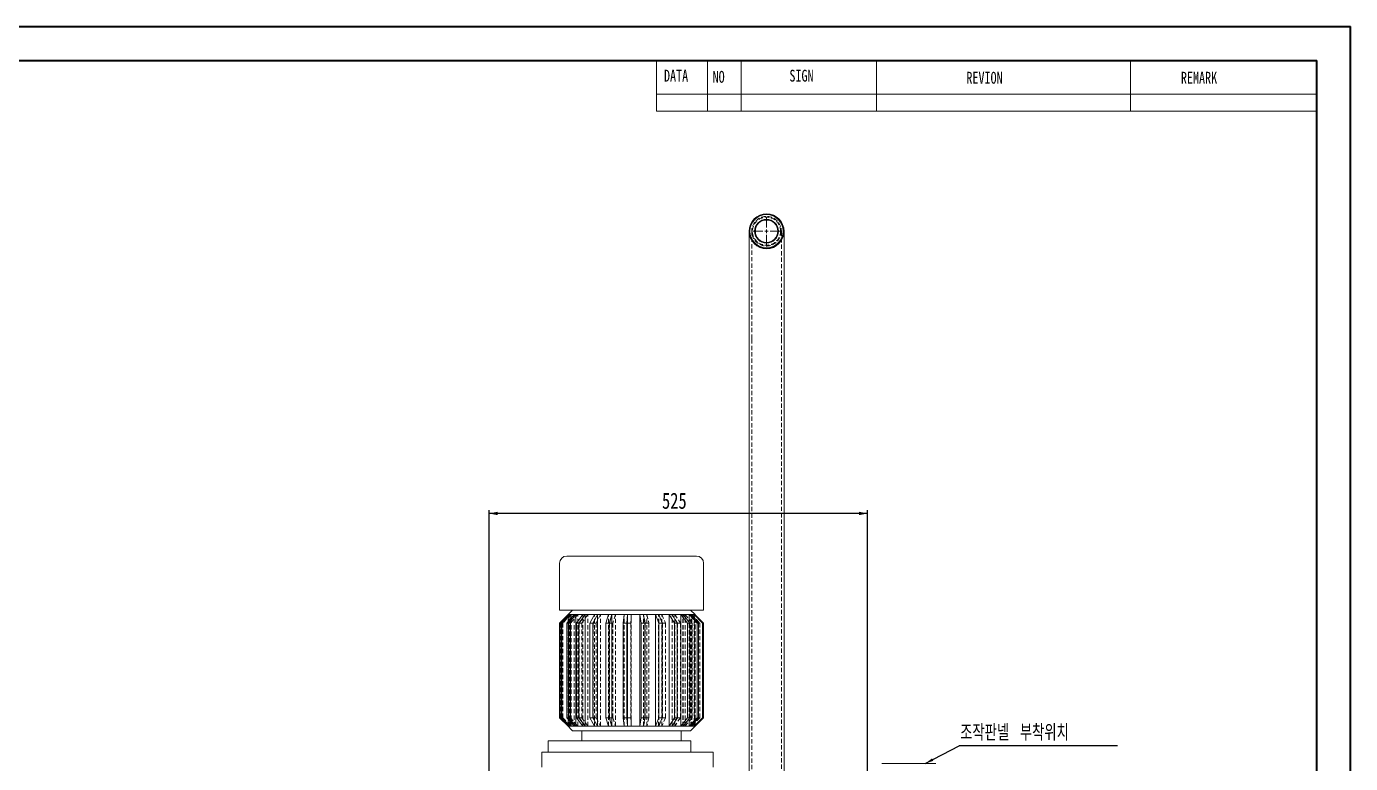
# Model space of a CAD drawing. Header units: millimetres. Extents: x 0 to 3953, y 1 to 2793.
# Drawn here: x 2115 to 3953, y 1770 to 2793 of the extents above; entities that cross this region are included whole.
import ezdxf

# ---------------------------------------------------------------- set-up
doc = ezdxf.new("R2010")
doc.units = ezdxf.units.MM
doc.header["$LTSCALE"] = 4.7
doc.linetypes.add('HIDDEN', pattern=[1.905, 1.27, -0.635])
doc.layers.add('D', color=1, linetype='Continuous')
doc.layers.add('SLD-0', color=7, linetype='Continuous', lineweight=15)
doc.styles.add('SLDTEXTSTYLE1', font='TXT', dxfattribs={"width": 0.75})
doc.styles.add('SLDTEXTSTYLE2', font='TXT', dxfattribs={"width": 0.75, "bigfont": 'bigfont'})
doc.dimstyles.new('SLDDIMSTYLE0', dxfattribs={"dimtxt": 22.38375, "dimasz": 11.75, "dimexe": 0, "dimexo": 0.0625, "dimgap": 5.595937, "dimtad": 1, "dimrnd": 1e-09, "dimzin": 12, "dimdsep": 46, "dimtxsty": 'SLDTEXTSTYLE1', "dimsah": 1, "dimcen": 0.09, "dimadec": 0, "dimazin": 3, "dimtfac": 1, "dimtofl": 0, "dimtmove": 0, "dimatfit": 3, "dimfxl": 0, "dimfrac": 2, "dimtolj": 1, "dimtzin": 12, "dimarcsym": 0})
doc.dimstyles.new('SLDDIMSTYLE1', dxfattribs={"dimtxt": 0.18, "dimasz": 11.75, "dimexe": 0, "dimexo": 0.0625, "dimgap": 0, "dimtad": 0, "dimtih": 1, "dimtoh": 1, "dimdec": 0, "dimrnd": 1e-09, "dimzin": 0, "dimdsep": 46, "dimtxsty": 'Standard', "dimsah": 1, "dimcen": 0.09, "dimadec": 0, "dimazin": 0, "dimtfac": 11.75, "dimtdec": 0, "dimtofl": 0, "dimtmove": 0, "dimatfit": 3, "dimfxl": 0, "dimfrac": 2, "dimtolj": 1, "dimtzin": 0, "dimarcsym": 0})

# ---------------------------------------------------------------- blocks, each defined once
blk = doc.blocks.new('_D_6')
at = {"layer": 'D'}
for p, q in [((2757.2, 1650.2), (2757.2, 2121.4)), ((3282.2, 2116.7), (2757.2, 2116.7)), ((3282.2, 1650.2), (3282.2, 2121.4))]:
    blk.add_line(p, q, dxfattribs=at)
for points in [[(2757.2, 2116.7), (2768.9, 2114.4), (2768.9, 2119.1)], [(3282.2, 2116.7), (3270.4, 2119.1), (3270.4, 2114.4)]]:
    blk.add_solid(points, dxfattribs=at)
at = {"layer": 'D', "insert": (2997, 2145.6), "char_height": 22.38, "attachment_point": 1, "style": 'SLDTEXTSTYLE1'}
blk.add_mtext('525', dxfattribs=at)
blk = doc.blocks.new('SW_NOTE_3')
at = {"layer": 'D', "color": 0}
blk.add_line((220.2, 0), (0, 0), dxfattribs=at)
at = {"layer": 'D', "color": 0, "insert": (1.6, 29.7), "char_height": 22.38, "attachment_point": 1, "style": 'SLDTEXTSTYLE2'}
blk.add_mtext('조작판넬 부착위치', dxfattribs=at)
blk = doc.blocks.new('SW_CENTERMARKSYMBOL_0')
at = {"layer": 'SLD-0', "color": 0}
for p, q in [((0, 5), (0, 19)), ((-5, 0), (-19, 0)), ((0, 0), (-2.5, 0)), ((0, 0), (0, 2.5)), ((0, 0), (0, -2.5)), ((0, 0), (2.5, 0)), ((5, 0), (19, 0)), ((0, -5), (0, -19))]:
    blk.add_line(p, q, dxfattribs=at)

msp = doc.modelspace()

# ---------------------------------------------------------------- linework, layer by layer
at = {"color": 7, "linetype": 'Continuous', "lineweight": 40}
for p, q in [((0.371, 2792.809), (3953.071, 2792.809)), ((3953.071, 1.009), (3953.071, 2792.809)), ((47.371, 2745.809), (3906.071, 2745.809)), ((3906.071, 48.009), (3906.071, 2745.809))]:
    msp.add_line(p, q, dxfattribs=at)
at = {"color": 150, "linetype": 'Continuous', "lineweight": 0}
for p, q in [((2989.571, 2745.809), (2989.571, 2675.309)), ((3060.071, 2745.809), (3060.071, 2675.309)), ((3107.071, 2745.809), (3107.071, 2675.309)), ((3295.071, 2745.809), (3295.071, 2675.309)), ((3647.571, 2745.809), (3647.571, 2675.309)), ((2989.571, 2698.809), (3906.071, 2698.809)), ((2989.571, 2675.309), (3906.071, 2675.309))]:
    msp.add_line(p, q, dxfattribs=at)
at = {"color": 7, "linetype": 'Continuous', "lineweight": 0}
for p, q in [((2989.571, 2745.809), (3906.071, 2745.809)), ((3906.071, 2745.809), (3906.071, 2675.309))]:
    msp.add_line(p, q, dxfattribs=at)
at = {"color": 7, "linetype": 'Continuous', "lineweight": 15}
for p, q in [((3117.852, 2508.593), (3117.852, 2358.593)), ((3166.452, 2358.593), (3166.452, 2508.593)), ((3117.852, 2358.593), (3117.852, 1663.593)), ((3166.452, 1663.593), (3166.452, 2358.593)), ((2854.773, 2047.593), (2854.773, 1982.593)), ((2864.773, 2057.593), (3029.386, 2057.593)), ((3029.386, 2057.593), (3044.773, 2057.593)), ((3054.773, 1982.593), (3054.773, 2047.593)), ((2854.773, 1982.593), (3054.773, 1982.593)), ((2854.773, 1964.593), (2866.523, 1976.343)), ((2868.196, 1976.343), (2856.734, 1964.593)), ((2857.842, 1964.593), (2869.304, 1976.343)), ((2875.17, 1976.343), (2864.716, 1964.593)), ((2872.773, 1982.593), (2865.251, 1975.071)), ((2866.523, 1976.343), (2868.196, 1976.343)), ((2866.523, 1974.627), (2866.523, 1976.343)), ((2867.001, 1964.593), (2877.456, 1976.343)), ((2869.304, 1976.343), (2875.17, 1976.343)), ((2869.304, 1969.749), (2869.304, 1976.343)), ((2877.456, 1976.343), (2887.146, 1976.343)), ((2877.456, 1821.443), (2877.456, 1976.343)), ((2887.146, 1976.343), (2878.356, 1964.593)), ((2881.676, 1964.593), (2890.466, 1976.343)), ((2890.466, 1976.343), (2922.826, 1976.343)), ((2890.466, 1821.443), (2890.466, 1976.343)), ((2907.516, 1976.343), (2903.371, 1976.343)), ((2907.516, 1821.443), (2907.516, 1976.343)), ((2922.826, 1976.343), (2918.883, 1964.593)), ((2923.593, 1964.593), (2927.536, 1976.343)), ((2927.536, 1976.343), (2944.288, 1976.343)), ((2927.536, 1821.443), (2927.536, 1976.343)), ((2944.288, 1976.343), (2943.222, 1964.593)), ((2948.202, 1964.593), (2949.267, 1976.343)), ((2949.267, 1976.343), (2966.409, 1976.343)), ((2949.267, 1821.443), (2949.267, 1976.343)), ((2966.409, 1976.343), (2968.288, 1964.593)), ((2966.409, 1821.443), (2966.409, 1976.343)), ((2971.344, 1976.343), (2987.798, 1976.343)), ((2973.224, 1964.593), (2971.344, 1976.343)), ((2987.798, 1976.343), (2992.504, 1964.593)), ((2987.798, 1821.443), (2987.798, 1976.343)), ((2992.38, 1976.343), (3007.113, 1976.343)), ((2997.086, 1964.593), (2992.38, 1976.343)), ((3007.113, 1976.343), (3014.349, 1964.593)), ((3007.113, 1821.443), (3007.113, 1976.343)), ((3011.053, 1976.343), (3023.139, 1976.343)), ((3018.289, 1964.593), (3011.053, 1976.343)), ((3023.139, 1976.343), (3032.451, 1964.593)), ((3023.139, 1821.443), (3023.139, 1976.343)), ((3026.189, 1976.343), (3034.869, 1976.343)), ((3035.502, 1964.593), (3026.189, 1976.343)), ((3034.869, 1976.343), (3045.673, 1964.593)), ((3034.869, 1965.392), (3034.869, 1976.343)), ((3043.023, 1976.343), (3036.773, 1982.593)), ((3036.839, 1976.343), (3041.566, 1976.343)), ((3047.642, 1964.593), (3036.839, 1976.343)), ((3041.566, 1976.343), (3053.182, 1964.593)), ((3041.566, 1971.201), (3041.566, 1976.343)), ((3042.331, 1976.343), (3043.023, 1976.343)), ((3053.947, 1964.593), (3042.331, 1976.343)), ((3043.023, 1975.643), (3043.023, 1976.343)), ((3043.023, 1976.129), (3054.508, 1964.593)), ((2854.773, 1833.193), (2854.773, 1964.593)), ((2856.734, 1964.593), (2857.842, 1964.593)), ((2856.734, 1833.193), (2856.734, 1964.593)), ((2857.842, 1833.193), (2857.842, 1964.593)), ((2864.716, 1964.593), (2867.001, 1964.593)), ((2864.716, 1833.193), (2864.716, 1964.593)), ((2867.001, 1833.193), (2867.001, 1964.593)), ((2878.356, 1964.593), (2881.676, 1964.593)), ((2878.356, 1833.193), (2878.356, 1964.593)), ((2881.676, 1833.193), (2881.676, 1964.593)), ((2896.798, 1833.193), (2896.798, 1964.593)), ((2896.798, 1964.593), (2900.943, 1964.593)), ((2900.943, 1833.193), (2900.943, 1964.593)), ((2918.883, 1964.593), (2923.593, 1964.593)), ((2918.883, 1833.193), (2918.883, 1964.593)), ((2923.593, 1833.193), (2923.593, 1964.593)), ((2943.222, 1964.593), (2948.202, 1964.593)), ((2943.222, 1833.193), (2943.222, 1964.593)), ((2948.202, 1833.193), (2948.202, 1964.593)), ((2968.288, 1964.593), (2973.224, 1964.593)), ((2968.288, 1833.193), (2968.288, 1964.593)), ((2973.224, 1833.193), (2973.224, 1964.593)), ((2992.504, 1964.593), (2997.086, 1964.593)), ((2992.504, 1833.193), (2992.504, 1964.593)), ((2997.086, 1833.193), (2997.086, 1964.593)), ((3014.349, 1964.593), (3018.289, 1964.593)), ((3014.349, 1833.193), (3014.349, 1964.593)), ((3018.289, 1833.193), (3018.289, 1964.593)), ((3032.451, 1964.593), (3035.502, 1964.593)), ((3032.451, 1833.193), (3032.451, 1964.593)), ((3035.502, 1833.193), (3035.502, 1964.593)), ((3045.673, 1964.593), (3047.642, 1964.593)), ((3045.673, 1833.193), (3045.673, 1964.593)), ((3047.642, 1833.193), (3047.642, 1964.593)), ((3053.182, 1964.593), (3053.947, 1964.593)), ((3053.182, 1833.193), (3053.182, 1964.593)), ((3053.947, 1833.193), (3053.947, 1964.593)), ((3054.508, 1833.193), (3054.508, 1964.593)), ((2866.523, 1821.443), (2854.773, 1833.193)), ((2856.734, 1833.193), (2868.196, 1821.443)), ((2857.842, 1833.193), (2856.734, 1833.193)), ((2869.304, 1821.443), (2857.842, 1833.193)), ((2864.716, 1833.193), (2875.17, 1821.443)), ((2867.001, 1833.193), (2864.716, 1833.193)), ((2865.251, 1822.715), (2872.773, 1815.193)), ((2866.523, 1821.443), (2866.523, 1823.159)), ((2868.196, 1821.443), (2866.523, 1821.443)), ((2877.456, 1821.443), (2867.001, 1833.193)), ((2869.304, 1821.443), (2869.304, 1828.036)), ((2875.17, 1821.443), (2869.304, 1821.443)), ((2887.146, 1821.443), (2877.456, 1821.443)), ((2878.356, 1833.193), (2887.146, 1821.443)), ((2881.676, 1833.193), (2878.356, 1833.193)), ((2890.466, 1821.443), (2881.676, 1833.193)), ((2922.826, 1821.443), (2890.466, 1821.443)), ((2900.943, 1833.193), (2896.798, 1833.193)), ((2903.371, 1821.443), (2907.516, 1821.443)), ((2918.883, 1833.193), (2922.826, 1821.443)), ((2923.593, 1833.193), (2918.883, 1833.193)), ((2927.536, 1821.443), (2923.593, 1833.193)), ((2944.288, 1821.443), (2927.536, 1821.443)), ((2943.222, 1833.193), (2944.288, 1821.443)), ((2948.202, 1833.193), (2943.222, 1833.193)), ((2949.267, 1821.443), (2948.202, 1833.193)), ((2966.409, 1821.443), (2949.267, 1821.443)), ((2968.288, 1833.193), (2966.409, 1821.443)), ((2973.224, 1833.193), (2968.288, 1833.193)), ((2971.344, 1821.443), (2973.224, 1833.193)), ((2987.798, 1821.443), (2971.344, 1821.443)), ((2992.504, 1833.193), (2987.798, 1821.443)), ((2992.38, 1821.443), (2997.086, 1833.193)), ((3007.113, 1821.443), (2992.38, 1821.443)), ((2997.086, 1833.193), (2992.504, 1833.193)), ((3014.349, 1833.193), (3007.113, 1821.443)), ((3011.053, 1821.443), (3018.289, 1833.193)), ((3023.139, 1821.443), (3011.053, 1821.443)), ((3018.289, 1833.193), (3014.349, 1833.193)), ((3032.451, 1833.193), (3023.139, 1821.443)), ((3026.189, 1821.443), (3035.502, 1833.193)), ((3034.869, 1821.443), (3026.189, 1821.443)), ((3035.502, 1833.193), (3032.451, 1833.193)), ((3045.673, 1833.193), (3034.869, 1821.443)), ((3034.869, 1821.443), (3034.869, 1832.394)), ((3036.773, 1815.193), (3043.023, 1821.443)), ((3036.839, 1821.443), (3047.642, 1833.193)), ((3041.566, 1821.443), (3036.839, 1821.443)), ((3053.182, 1833.193), (3041.566, 1821.443)), ((3041.566, 1821.443), (3041.566, 1826.585)), ((3042.331, 1821.443), (3053.947, 1833.193)), ((3043.023, 1821.443), (3042.331, 1821.443)), ((3054.508, 1833.193), (3043.023, 1821.656)), ((3043.023, 1821.443), (3043.023, 1822.142)), ((3047.642, 1833.193), (3045.673, 1833.193)), ((3053.947, 1833.193), (3053.182, 1833.193)), ((2872.773, 1815.193), (3036.773, 1815.193)), ((2885.773, 1815.193), (2885.773, 1801.193)), ((3023.773, 1801.193), (3023.773, 1815.193)), ((2830.191, 1785.193), (2830.191, 1764.593)), ((2830.191, 1785.193), (2882.647, 1785.193)), ((2839.007, 1801.193), (2839.007, 1785.193)), ((2839.007, 1801.193), (3037.007, 1801.193)), ((2882.647, 1785.193), (3068.191, 1785.193)), ((3037.007, 1785.193), (3037.007, 1801.193)), ((3068.191, 1764.593), (3068.191, 1785.193)), ((3302.152, 1769.593), (3377.152, 1769.593))]:
    msp.add_line(p, q, dxfattribs=at)
at = {"color": 7, "linetype": 'HIDDEN', "lineweight": 0}
for p, q in [((3121.552, 2508.593), (3121.552, 2358.593)), ((3162.752, 2358.593), (3162.752, 2508.593)), ((3121.552, 2358.593), (3121.552, 1654.593)), ((3162.752, 1654.593), (3162.752, 2358.593)), ((2866.662, 1976.343), (2854.913, 1964.593)), ((2857.987, 1964.593), (2869.286, 1976.343)), ((2870.664, 1976.343), (2859.366, 1964.593)), ((2866.523, 1823.159), (2866.523, 1974.627)), ((2866.662, 1821.443), (2866.662, 1976.343)), ((2867.283, 1964.593), (2877.421, 1976.343)), ((2869.286, 1976.343), (2868.196, 1976.343)), ((2868.196, 1821.443), (2868.196, 1976.343)), ((2869.286, 1821.443), (2869.286, 1976.343)), ((2869.304, 1828.036), (2869.304, 1969.749)), ((2879.951, 1976.343), (2869.813, 1964.593)), ((2870.664, 1821.443), (2870.664, 1976.343)), ((2877.421, 1976.343), (2875.17, 1976.343)), ((2875.17, 1821.443), (2875.17, 1976.343)), ((2877.421, 1821.443), (2877.421, 1976.343)), ((2879.951, 1821.443), (2879.951, 1976.343)), ((2882.076, 1964.593), (2890.416, 1976.343)), ((2893.94, 1976.343), (2885.599, 1964.593)), ((2890.416, 1976.343), (2887.146, 1976.343)), ((2887.146, 1821.443), (2887.146, 1976.343)), ((2890.416, 1821.443), (2890.416, 1976.343)), ((2893.94, 1821.443), (2893.94, 1976.343)), ((2901.437, 1964.593), (2907.456, 1976.343)), ((2903.371, 1821.443), (2903.371, 1976.343)), ((2911.75, 1976.343), (2905.732, 1964.593)), ((2907.456, 1821.443), (2907.456, 1976.343)), ((2911.75, 1821.443), (2911.75, 1976.343)), ((2927.468, 1976.343), (2922.826, 1976.343)), ((2922.826, 1821.443), (2922.826, 1976.343)), ((2924.149, 1964.593), (2927.468, 1976.343)), ((2927.468, 1821.443), (2927.468, 1976.343)), ((2932.264, 1976.343), (2928.946, 1964.593)), ((2932.264, 1821.443), (2932.264, 1976.343)), ((2949.195, 1976.343), (2944.288, 1976.343)), ((2944.288, 1821.443), (2944.288, 1976.343)), ((2948.785, 1964.593), (2949.195, 1976.343)), ((2949.195, 1821.443), (2949.195, 1976.343)), ((2954.192, 1976.343), (2953.782, 1964.593)), ((2954.192, 1821.443), (2954.192, 1976.343)), ((2971.274, 1976.343), (2966.409, 1976.343)), ((2973.798, 1964.593), (2971.274, 1976.343)), ((2971.274, 1821.443), (2971.274, 1976.343)), ((2971.344, 1821.443), (2971.344, 1976.343)), ((2976.157, 1976.343), (2978.681, 1964.593)), ((2976.157, 1821.443), (2976.157, 1976.343)), ((2992.315, 1976.343), (2987.798, 1976.343)), ((2997.615, 1964.593), (2992.315, 1976.343)), ((2992.315, 1821.443), (2992.315, 1976.343)), ((2992.38, 1821.443), (2992.38, 1976.343)), ((2996.778, 1976.343), (3002.078, 1964.593)), ((2996.778, 1821.443), (2996.778, 1976.343)), ((3010.998, 1976.343), (3007.113, 1976.343)), ((3018.74, 1964.593), (3010.998, 1976.343)), ((3010.998, 1821.443), (3010.998, 1976.343)), ((3011.053, 1821.443), (3011.053, 1976.343)), ((3014.76, 1976.343), (3022.502, 1964.593)), ((3014.76, 1821.443), (3014.76, 1976.343)), ((3026.147, 1976.343), (3023.139, 1976.343)), ((3035.846, 1964.593), (3026.147, 1976.343)), ((3026.147, 1821.443), (3026.147, 1976.343)), ((3026.189, 1821.443), (3026.189, 1976.343)), ((3028.972, 1976.343), (3038.671, 1964.593)), ((3028.972, 1821.443), (3028.972, 1976.343)), ((3036.812, 1976.343), (3034.869, 1976.343)), ((3047.857, 1964.593), (3036.812, 1976.343)), ((3036.812, 1821.443), (3036.812, 1976.343)), ((3036.839, 1821.443), (3036.839, 1976.343)), ((3038.522, 1976.343), (3049.567, 1964.593)), ((3038.522, 1821.443), (3038.522, 1976.343)), ((3042.322, 1976.343), (3041.566, 1976.343)), ((3041.566, 1826.585), (3041.566, 1971.201)), ((3054.02, 1964.593), (3042.322, 1976.343)), ((3042.322, 1821.443), (3042.322, 1976.343)), ((3042.331, 1821.443), (3042.331, 1976.343)), ((3042.81, 1976.343), (3043.023, 1976.129)), ((3042.81, 1821.443), (3042.81, 1976.343)), ((3043.023, 1822.142), (3043.023, 1975.643)), ((2854.913, 1964.593), (2854.773, 1964.593)), ((2854.913, 1833.193), (2854.913, 1964.593)), ((2859.366, 1964.593), (2857.987, 1964.593)), ((2857.987, 1833.193), (2857.987, 1964.593)), ((2859.366, 1833.193), (2859.366, 1964.593)), ((2869.813, 1964.593), (2867.283, 1964.593)), ((2867.283, 1833.193), (2867.283, 1964.593)), ((2869.813, 1833.193), (2869.813, 1964.593)), ((2885.599, 1964.593), (2882.076, 1964.593)), ((2882.076, 1833.193), (2882.076, 1964.593)), ((2885.599, 1833.193), (2885.599, 1964.593)), ((2905.732, 1964.593), (2901.437, 1964.593)), ((2901.437, 1833.193), (2901.437, 1964.593)), ((2905.732, 1833.193), (2905.732, 1964.593)), ((2928.946, 1964.593), (2924.149, 1964.593)), ((2924.149, 1833.193), (2924.149, 1964.593)), ((2928.946, 1833.193), (2928.946, 1964.593)), ((2953.782, 1964.593), (2948.785, 1964.593)), ((2948.785, 1833.193), (2948.785, 1964.593)), ((2953.782, 1833.193), (2953.782, 1964.593)), ((2978.681, 1964.593), (2973.798, 1964.593)), ((2973.798, 1833.193), (2973.798, 1964.593)), ((2978.681, 1833.193), (2978.681, 1964.593)), ((3002.078, 1964.593), (2997.615, 1964.593)), ((2997.615, 1833.193), (2997.615, 1964.593)), ((3002.078, 1833.193), (3002.078, 1964.593)), ((3022.502, 1964.593), (3018.74, 1964.593)), ((3018.74, 1833.193), (3018.74, 1964.593)), ((3022.502, 1833.193), (3022.502, 1964.593)), ((3034.869, 1832.394), (3034.869, 1965.392)), ((3038.671, 1964.593), (3035.846, 1964.593)), ((3035.846, 1833.193), (3035.846, 1964.593)), ((3038.671, 1833.193), (3038.671, 1964.593)), ((3049.567, 1964.593), (3047.857, 1964.593)), ((3047.857, 1833.193), (3047.857, 1964.593)), ((3049.567, 1833.193), (3049.567, 1964.593)), ((3054.508, 1964.593), (3054.02, 1964.593)), ((3054.02, 1833.193), (3054.02, 1964.593)), ((2854.773, 1833.193), (2854.913, 1833.193)), ((2854.913, 1833.193), (2866.662, 1821.443)), ((2857.987, 1833.193), (2859.366, 1833.193)), ((2869.286, 1821.443), (2857.987, 1833.193)), ((2859.366, 1833.193), (2870.664, 1821.443)), ((2867.283, 1833.193), (2869.813, 1833.193)), ((2877.421, 1821.443), (2867.283, 1833.193)), ((2868.196, 1821.443), (2869.286, 1821.443)), ((2869.813, 1833.193), (2879.951, 1821.443)), ((2875.17, 1821.443), (2877.421, 1821.443)), ((2882.076, 1833.193), (2885.599, 1833.193)), ((2890.416, 1821.443), (2882.076, 1833.193)), ((2885.599, 1833.193), (2893.94, 1821.443)), ((2887.146, 1821.443), (2890.416, 1821.443)), ((2901.437, 1833.193), (2905.732, 1833.193)), ((2907.456, 1821.443), (2901.437, 1833.193)), ((2905.732, 1833.193), (2911.75, 1821.443)), ((2922.826, 1821.443), (2927.468, 1821.443)), ((2924.149, 1833.193), (2928.946, 1833.193)), ((2927.468, 1821.443), (2924.149, 1833.193)), ((2928.946, 1833.193), (2932.264, 1821.443)), ((2944.288, 1821.443), (2949.195, 1821.443)), ((2948.785, 1833.193), (2953.782, 1833.193)), ((2949.195, 1821.443), (2948.785, 1833.193)), ((2953.782, 1833.193), (2954.192, 1821.443)), ((2966.409, 1821.443), (2971.274, 1821.443)), ((2971.274, 1821.443), (2973.798, 1833.193)), ((2973.798, 1833.193), (2978.681, 1833.193)), ((2978.681, 1833.193), (2976.157, 1821.443)), ((2987.798, 1821.443), (2992.315, 1821.443)), ((2992.315, 1821.443), (2997.615, 1833.193)), ((3002.078, 1833.193), (2996.778, 1821.443)), ((2997.615, 1833.193), (3002.078, 1833.193)), ((3007.113, 1821.443), (3010.998, 1821.443)), ((3010.998, 1821.443), (3018.74, 1833.193)), ((3022.502, 1833.193), (3014.76, 1821.443)), ((3018.74, 1833.193), (3022.502, 1833.193)), ((3023.139, 1821.443), (3026.147, 1821.443)), ((3026.147, 1821.443), (3035.846, 1833.193)), ((3038.671, 1833.193), (3028.972, 1821.443)), ((3034.869, 1821.443), (3036.812, 1821.443)), ((3035.846, 1833.193), (3038.671, 1833.193)), ((3036.812, 1821.443), (3047.857, 1833.193)), ((3049.567, 1833.193), (3038.522, 1821.443)), ((3041.566, 1821.443), (3042.322, 1821.443)), ((3042.322, 1821.443), (3054.02, 1833.193)), ((3043.023, 1821.656), (3042.81, 1821.443)), ((3047.857, 1833.193), (3049.567, 1833.193)), ((3054.02, 1833.193), (3054.508, 1833.193))]:
    msp.add_line(p, q, dxfattribs=at)
at = {"color": 7, "linetype": 'Continuous', "lineweight": 15, "flags": 128}
for points in [[(2903.371, 1976.343), (2902.388, 1974.586), (2896.798, 1964.593)], [(2900.943, 1964.593), (2906.533, 1974.586), (2907.516, 1976.343)], [(2896.798, 1833.193), (2901.116, 1825.474), (2903.371, 1821.443)], [(2907.516, 1821.443), (2905.261, 1825.474), (2900.943, 1833.193)]]:
    msp.add_lwpolyline(points, dxfattribs=at)
at = {"color": 7, "linetype": 'Continuous', "lineweight": 15}
for radius in [24.3, 24, 23, 16.5, 15.5]:
    msp.add_circle((3142.152, 2508.593), radius, dxfattribs=at)
at = {"color": 7, "linetype": 'HIDDEN', "lineweight": 0}
for radius in [20.6, 20.5, 19.5]:
    msp.add_circle((3142.152, 2508.593), radius, dxfattribs=at)
at = {"color": 7, "linetype": 'Continuous', "lineweight": 15}
for centre, start, end in [((2864.773, 2047.593), 90, 180), ((3044.773, 2047.593), 0, 90)]:
    msp.add_arc(centre, 10, start, end, dxfattribs=at)

# ---------------------------------------------------------------- block references
at = {"layer": 'D'}
msp.add_blockref('SW_NOTE_3', (3409.435, 1794.035), dxfattribs=at)
at = {"layer": 'SLD-0'}
msp.add_blockref('SW_CENTERMARKSYMBOL_0', (3142.152, 2508.593), dxfattribs=at)

# ---------------------------------------------------------------- texts
at = {"color": 7, "linetype": 'Continuous', "lineweight": 0, "char_height": 16.45, "attachment_point": 1, "style": 'SLDTEXTSTYLE1'}
for s, insert in [('DATA', (2999.764, 2732.764)), ('NO', (3067.252, 2731.195)), ('SIGN', (3173.89, 2732.764)), ('REVION', (3419.674, 2729.861)), ('REMARK', (3717.527, 2729.861))]:
    msp.add_mtext(s, dxfattribs=dict(at, insert=insert))

# ---------------------------------------------------------------- dimensions: what is measured, and where the dimension line sits
at = {"layer": 'D'}
dim = msp.add_linear_dim(base=(2757.152, 2116.729), p1=(3282.152, 1645.593), p2=(2757.152, 1645.593), dimstyle='SLDDIMSTYLE0', dxfattribs=at)
dim.commit()
dim.dimension.update_dxf_attribs({"geometry": '_D_6', "text_midpoint": (3021.801, 2116.729), "dimtype": 160})

# ---------------------------------------------------------------- leaders
msp.add_leader([(3362.443, 1769.593), (3409.435, 1794.035)], dimstyle='SLDDIMSTYLE1', dxfattribs=at)

doc.saveas('drawing.dxf')
